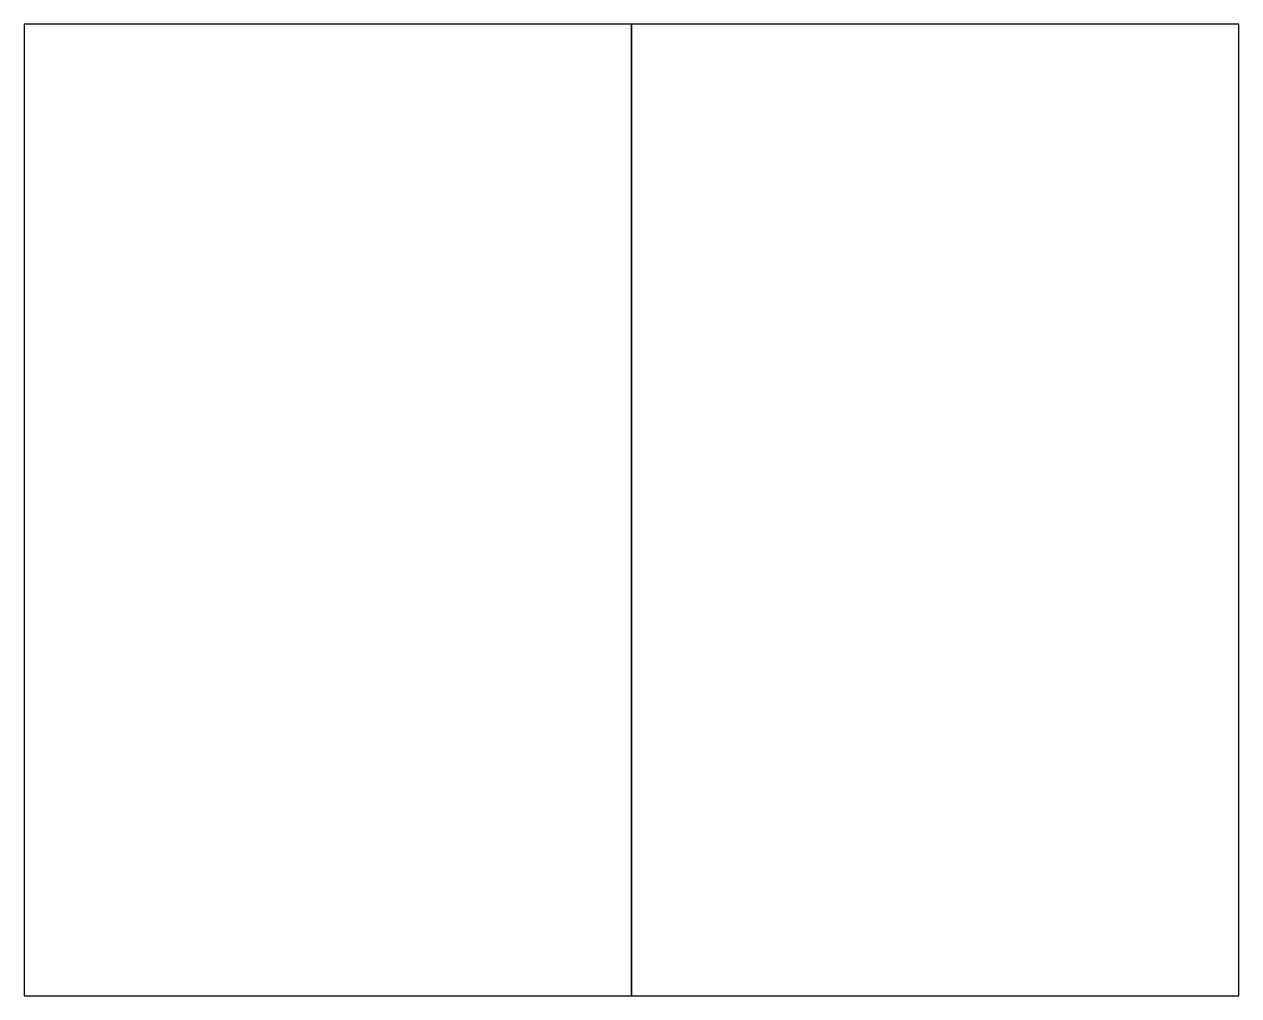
# Model space of a CAD drawing. Header units: millimetres. Extents: x 0 to 10000, y 0 to 8000.
import ezdxf

# ---------------------------------------------------------------- set-up
doc = ezdxf.new("R2010")
doc.units = ezdxf.units.MM

msp = doc.modelspace()

# ---------------------------------------------------------------- linework, layer by layer
at = {"layer": 'ROOMS'}
for points in [[(0, 0), (5000, 0), (5000, 8000), (0, 8000)], [(5000, 0), (10000, 0), (10000, 8000), (5000, 8000)]]:
    msp.add_lwpolyline(points, close=True, dxfattribs=at)

doc.saveas('drawing.dxf')
